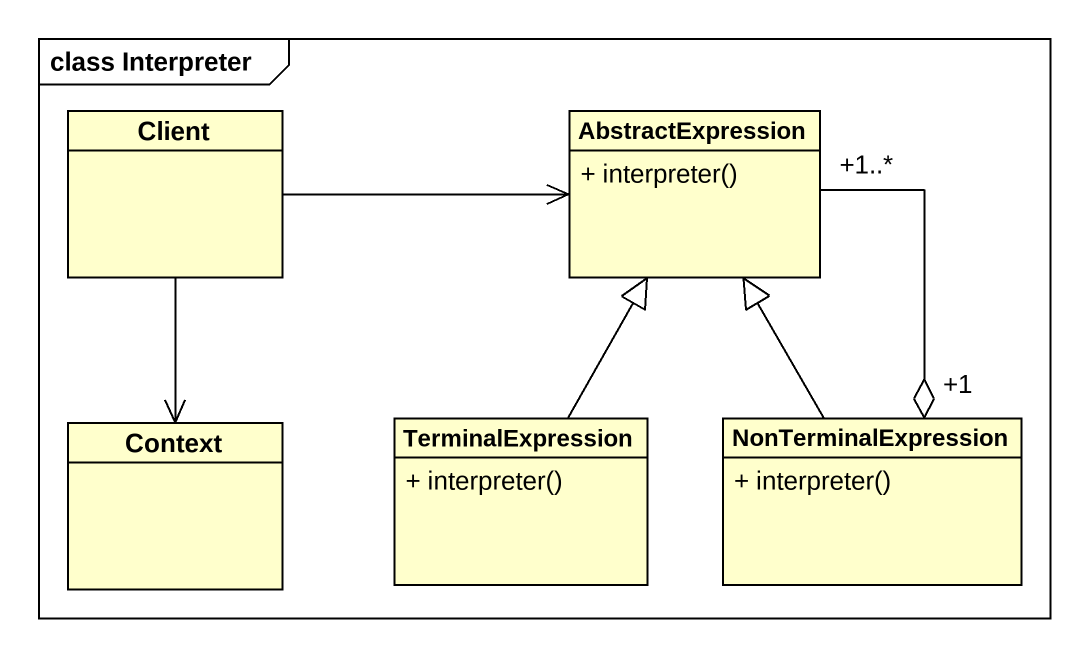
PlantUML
@startuml
mainframe class Interpreter
hide circle
hide empty members
skinparam classAttributeIconSize 0
class Client
class AbstractExpression {
  + interpreter()
}
class Context
class TerminalExpression {
  + interpreter()
}
class NonTerminalExpression {
  + interpreter()
}
Client -right-> AbstractExpression
Client --> Context
AbstractExpression "+1..*" --o "+1" NonTerminalExpression
TerminalExpression -up-|> AbstractExpression
NonTerminalExpression -up-|> AbstractExpression
@enduml
